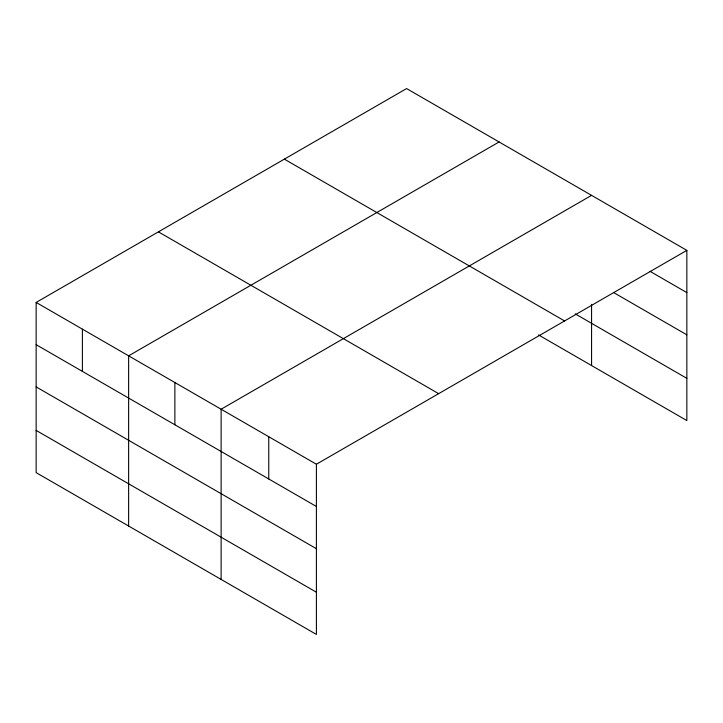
<?xml version="1.0" encoding="UTF-8"?>
<svg xmlns="http://www.w3.org/2000/svg" width="723" height="723" viewBox="0 0 723 723"><rect width="100%" height="100%" fill="white"/><g stroke="black" fill="none" stroke-linecap="round" stroke-linejoin="round"><path stroke-width="1.08" d="M36.15 302.44L316.403 464.238L316.403 634.433L36.15 472.634L36.15 302.44L406.597 88.568L686.85 250.366L686.85 420.56L538.581 334.957M499.078 141.961L128.631 355.833L128.631 526.028M591.568 195.355L221.121 409.227L221.121 579.421M316.403 464.238L686.85 250.366M649.905 271.27L686.85 292.607M613.926 292.725L686.85 334.83M575.192 313.863L686.85 378.337M284.347 159.141L564.6 320.949M158.4 231.857L438.653 393.664M36.15 344.681L316.403 506.48M36.15 386.904L316.403 548.703M36.15 430.411L316.403 592.209M591.568 304.356L591.568 365.549M268.757 436.737L268.757 478.978M174.876 382.53L174.876 424.772M82.395 329.137L82.395 371.378"/></g></svg>
